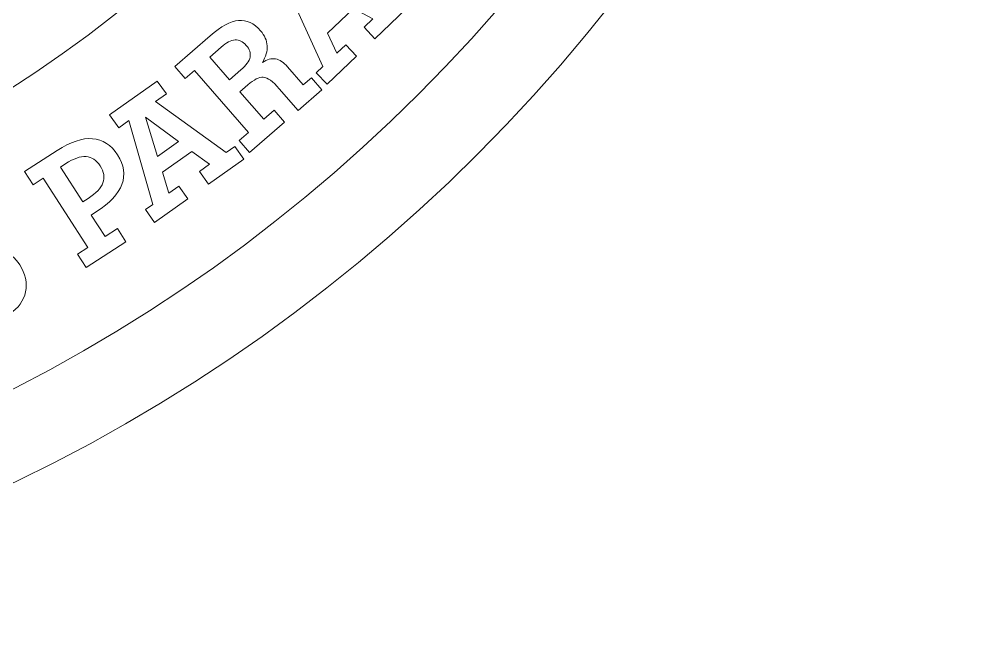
# Model space of a CAD drawing. Header units: millimetres. Extents: x -30 to 30, y -30 to 30.
# Drawn here: x 13.03 to 30, y -30 to -18.81 of the extents above; entities that cross this region are included whole.
import ezdxf

# ---------------------------------------------------------------- set-up
doc = ezdxf.new("R2010")
doc.units = ezdxf.units.MM
doc.header["$MEASUREMENT"] = 0
doc.layers.add('Camada 1', color=7, linetype='Continuous')

msp = doc.modelspace()

# ---------------------------------------------------------------- linework, layer by layer
at = {"layer": 'Camada 1', "lineweight": 9}
for points, knots in [([(0, 30), (16.5685, 30), (30, 16.5685), (30, 0), (30, 0), (30, -16.5686), (16.5685, -30), (0, -30), (0, -30), (-16.5685, -30), (-30, -16.5686), (-30, 0), (-30, 0), (-30, 16.5685), (-16.5685, 30), (0, 30)], [0, 0, 0, 0, 0.2, 0.2, 0.2, 0.2, 0.4, 0.4, 0.4, 0.4, 0.6, 0.6, 0.6, 0.6, 1, 1, 1, 1]), ([(0, 28.5), (15.7401, 28.5), (28.5, 15.7401), (28.5, 0), (28.5, 0), (28.5, -15.7401), (15.7401, -28.5), (0, -28.5), (0, -28.5), (-15.7401, -28.5), (-28.5, -15.7401), (-28.5, 0), (-28.5, 0), (-28.5, 15.7401), (-15.7401, 28.5), (0, 28.5)], [0, 0, 0, 0, 0.2, 0.2, 0.2, 0.2, 0.4, 0.4, 0.4, 0.4, 0.6, 0.6, 0.6, 0.6, 1, 1, 1, 1]), ([(0.0541, 23.6848), (13.1709, 23.6848), (23.8041, 13.0516), (23.8041, -0.0652), (23.8041, -0.0652), (23.8041, -13.182), (13.1709, -23.8152), (0.0541, -23.8152), (0.0541, -23.8152), (-13.0627, -23.8152), (-23.6959, -13.182), (-23.6959, -0.0652), (-23.6959, -0.0652), (-23.6959, 13.0516), (-13.0627, 23.6848), (0.0541, 23.6848)], [0, 0, 0, 0, 0.2, 0.2, 0.2, 0.2, 0.4, 0.4, 0.4, 0.4, 0.6, 0.6, 0.6, 0.6, 1, 1, 1, 1]), ([(0, 22.7174), (12.5464, 22.7174), (22.7174, 12.5464), (22.7174, 0), (22.7174, 0), (22.7174, -12.5464), (12.5464, -22.7174), (0, -22.7174), (0, -22.7174), (-12.5464, -22.7174), (-22.7174, -12.5464), (-22.7174, 0), (-22.7174, 0), (-22.7174, 12.5464), (-12.5464, 22.7174), (0, 22.7174)], [0, 0, 0, 0, 0.2, 0.2, 0.2, 0.2, 0.4, 0.4, 0.4, 0.4, 0.6, 0.6, 0.6, 0.6, 1, 1, 1, 1]), ([(18.6998, -19.4176), (18.6998, -19.4176), (18.8566, -19.2684), (18.8566, -19.2684), (18.8566, -19.2684), (18.8566, -19.2684), (19.0511, -19.4729), (19.0511, -19.4729), (19.0511, -19.4729), (19.0511, -19.4729), (18.5238, -19.9745), (18.5238, -19.9745), (18.5238, -19.9745), (18.5238, -19.9745), (18.3293, -19.77), (18.3293, -19.77), (18.3293, -19.77), (18.3293, -19.77), (18.4463, -19.6588), (18.4463, -19.6588), (18.4463, -19.6588), (18.4463, -19.6588), (17.8061, -18.2421), (17.8061, -18.2421), (17.8061, -18.2421), (17.8061, -18.2421), (17.6473, -18.3932), (17.6473, -18.3932), (17.6473, -18.3932), (17.6473, -18.3932), (17.4528, -18.1887), (17.4528, -18.1887), (17.4528, -18.1887), (17.4528, -18.1887), (18.2066, -17.4716), (18.2066, -17.4716), (18.2066, -17.4716), (18.2066, -17.4716), (18.4011, -17.6761), (18.4011, -17.6761), (18.4011, -17.6761), (18.4011, -17.6761), (18.2314, -17.8375), (18.2314, -17.8375), (18.2314, -17.8375), (18.2314, -17.8375), (19.6073, -18.5542), (19.6073, -18.5542), (19.6073, -18.5542), (19.6073, -18.5542), (19.7423, -18.4258), (19.7423, -18.4258), (19.7423, -18.4258), (19.7423, -18.4258), (19.9368, -18.6302), (19.9368, -18.6302), (19.9368, -18.6302), (19.9368, -18.6302), (19.3785, -19.1613), (19.3785, -19.1613), (19.3785, -19.1613), (19.3785, -19.1613), (19.184, -18.9569), (19.184, -18.9569), (19.184, -18.9569), (19.184, -18.9569), (19.3418, -18.8068), (19.3418, -18.8068), (19.3418, -18.8068), (19.3418, -18.8068), (18.9974, -18.6242), (18.9974, -18.6242), (18.9974, -18.6242), (18.9974, -18.6242), (18.5349, -19.0641), (18.5349, -19.0641), (18.5349, -19.0641), (18.5349, -19.0641), (18.6998, -19.4176), (18.6998, -19.4176)], [0, 0, 0, 0, 0.047619, 0.047619, 0.047619, 0.047619, 0.0952381, 0.0952381, 0.0952381, 0.0952381, 0.1428571, 0.1428571, 0.1428571, 0.1428571, 0.1904762, 0.1904762, 0.1904762, 0.1904762, 0.2380952, 0.2380952, 0.2380952, 0.2380952, 0.2857143, 0.2857143, 0.2857143, 0.2857143, 0.3333333, 0.3333333, 0.3333333, 0.3333333, 0.3809524, 0.3809524, 0.3809524, 0.3809524, 0.4285714, 0.4285714, 0.4285714, 0.4285714, 0.4761905, 0.4761905, 0.4761905, 0.4761905, 0.5238095, 0.5238095, 0.5238095, 0.5238095, 0.5714286, 0.5714286, 0.5714286, 0.5714286, 0.6190476, 0.6190476, 0.6190476, 0.6190476, 0.6666667, 0.6666667, 0.6666667, 0.6666667, 0.7142857, 0.7142857, 0.7142857, 0.7142857, 0.7619048, 0.7619048, 0.7619048, 0.7619048, 0.8095238, 0.8095238, 0.8095238, 0.8095238, 0.8571429, 0.8571429, 0.8571429, 0.8571429, 0.9047619, 0.9047619, 0.9047619, 0.9047619, 1, 1, 1, 1]), ([(17.3975, -20.5967), (17.3975, -20.5967), (17.5828, -20.4355), (17.5828, -20.4355), (17.5828, -20.4355), (17.5828, -20.4355), (17.768, -20.6485), (17.768, -20.6485), (17.768, -20.6485), (17.768, -20.6485), (17.144, -21.1911), (17.144, -21.1911), (17.144, -21.1911), (17.144, -21.1911), (16.9588, -20.9781), (16.9588, -20.9781), (16.9588, -20.9781), (16.9588, -20.9781), (17.1228, -20.8355), (17.1228, -20.8355), (17.1228, -20.8355), (17.1228, -20.8355), (16.1598, -19.728), (16.1598, -19.728), (16.1598, -19.728), (16.1598, -19.728), (15.9958, -19.8706), (15.9958, -19.8706), (15.9958, -19.8706), (15.9958, -19.8706), (15.8107, -19.6577), (15.8107, -19.6577), (15.8107, -19.6577), (15.8107, -19.6577), (16.4428, -19.108), (16.4428, -19.108), (16.4428, -19.108), (16.6356, -18.9404), (16.8037, -18.8498), (16.9473, -18.8365), (16.9473, -18.8365), (17.0909, -18.8232), (17.2213, -18.8843), (17.3395, -19.0203), (17.3395, -19.0203), (17.413, -19.1048), (17.4524, -19.1939), (17.4576, -19.2873), (17.4576, -19.2873), (17.4627, -19.3806), (17.434, -19.4809), (17.3719, -19.5873), (17.3719, -19.5873), (17.4579, -19.5307), (17.5365, -19.5085), (17.6066, -19.5211), (17.6066, -19.5211), (17.6771, -19.5333), (17.7485, -19.5809), (17.821, -19.6643), (17.821, -19.6643), (17.821, -19.6643), (18.1003, -19.9856), (18.1003, -19.9856), (18.1003, -19.9856), (18.1003, -19.9856), (18.2473, -19.8578), (18.2473, -19.8578), (18.2473, -19.8578), (18.2473, -19.8578), (18.4324, -20.0708), (18.4324, -20.0708), (18.4324, -20.0708), (18.4324, -20.0708), (18.0086, -20.4393), (18.0086, -20.4393), (18.0086, -20.4393), (18.0086, -20.4393), (17.6735, -20.0538), (17.6735, -20.0538), (17.6735, -20.0538), (17.5583, -19.9214), (17.4631, -19.8527), (17.3883, -19.8485), (17.3883, -19.8485), (17.3136, -19.8443), (17.2222, -19.889), (17.1143, -19.9828), (17.1143, -19.9828), (17.1143, -19.9828), (16.9716, -20.1069), (16.9716, -20.1069), (16.9716, -20.1069), (16.9716, -20.1069), (17.3975, -20.5967), (17.3975, -20.5967)], [0, 0, 0, 0, 0.04, 0.04, 0.04, 0.04, 0.08, 0.08, 0.08, 0.08, 0.12, 0.12, 0.12, 0.12, 0.16, 0.16, 0.16, 0.16, 0.2, 0.2, 0.2, 0.2, 0.24, 0.24, 0.24, 0.24, 0.28, 0.28, 0.28, 0.28, 0.32, 0.32, 0.32, 0.32, 0.36, 0.36, 0.36, 0.36, 0.4, 0.4, 0.4, 0.4, 0.44, 0.44, 0.44, 0.44, 0.48, 0.48, 0.48, 0.48, 0.52, 0.52, 0.52, 0.52, 0.56, 0.56, 0.56, 0.56, 0.6, 0.6, 0.6, 0.6, 0.64, 0.64, 0.64, 0.64, 0.68, 0.68, 0.68, 0.68, 0.72, 0.72, 0.72, 0.72, 0.76, 0.76, 0.76, 0.76, 0.8, 0.8, 0.8, 0.8, 0.84, 0.84, 0.84, 0.84, 0.88, 0.88, 0.88, 0.88, 0.92, 0.92, 0.92, 0.92, 1, 1, 1, 1]), ([(16.4345, -19.4892), (16.4345, -19.4892), (16.7864, -19.8939), (16.7864, -19.8939), (16.7864, -19.8939), (16.7864, -19.8939), (16.9874, -19.7192), (16.9874, -19.7192), (16.9874, -19.7192), (17.0828, -19.6362), (17.1381, -19.56), (17.153, -19.4904), (17.153, -19.4904), (17.1678, -19.4207), (17.1447, -19.351), (17.0836, -19.2808), (17.0836, -19.2808), (17.0222, -19.2101), (16.9561, -19.1772), (16.8851, -19.1823), (16.8851, -19.1823), (16.814, -19.1873), (16.7309, -19.2315), (16.6355, -19.3145), (16.6355, -19.3145), (16.6355, -19.3145), (16.4345, -19.4892), (16.4345, -19.4892)], [0, 0, 0, 0, 0.125, 0.125, 0.125, 0.125, 0.25, 0.25, 0.25, 0.25, 0.375, 0.375, 0.375, 0.375, 0.5, 0.5, 0.5, 0.5, 0.625, 0.625, 0.625, 0.625, 0.75, 0.75, 0.75, 0.75, 1, 1, 1, 1]), ([(15.7056, -21.9125), (15.7056, -21.9125), (15.8822, -21.7874), (15.8822, -21.7874), (15.8822, -21.7874), (15.8822, -21.7874), (16.0453, -22.0177), (16.0453, -22.0177), (16.0453, -22.0177), (16.0453, -22.0177), (15.4515, -22.4383), (15.4515, -22.4383), (15.4515, -22.4383), (15.4515, -22.4383), (15.2884, -22.208), (15.2884, -22.208), (15.2884, -22.208), (15.2884, -22.208), (15.4201, -22.1147), (15.4201, -22.1147), (15.4201, -22.1147), (15.4201, -22.1147), (14.9902, -20.6208), (14.9902, -20.6208), (14.9902, -20.6208), (14.9902, -20.6208), (14.8114, -20.7475), (14.8114, -20.7475), (14.8114, -20.7475), (14.8114, -20.7475), (14.6483, -20.5172), (14.6483, -20.5172), (14.6483, -20.5172), (14.6483, -20.5172), (15.4973, -19.9158), (15.4973, -19.9158), (15.4973, -19.9158), (15.4973, -19.9158), (15.6604, -20.1461), (15.6604, -20.1461), (15.6604, -20.1461), (15.6604, -20.1461), (15.4693, -20.2815), (15.4693, -20.2815), (15.4693, -20.2815), (15.4693, -20.2815), (16.7278, -21.1885), (16.7278, -21.1885), (16.7278, -21.1885), (16.7278, -21.1885), (16.8798, -21.0809), (16.8798, -21.0809), (16.8798, -21.0809), (16.8798, -21.0809), (17.0429, -21.3112), (17.0429, -21.3112), (17.0429, -21.3112), (17.0429, -21.3112), (16.4142, -21.7565), (16.4142, -21.7565), (16.4142, -21.7565), (16.4142, -21.7565), (16.2511, -21.5262), (16.2511, -21.5262), (16.2511, -21.5262), (16.2511, -21.5262), (16.4288, -21.4003), (16.4288, -21.4003), (16.4288, -21.4003), (16.4288, -21.4003), (16.1142, -21.1701), (16.1142, -21.1701), (16.1142, -21.1701), (16.1142, -21.1701), (15.5933, -21.539), (15.5933, -21.539), (15.5933, -21.539), (15.5933, -21.539), (15.7056, -21.9125), (15.7056, -21.9125)], [0, 0, 0, 0, 0.047619, 0.047619, 0.047619, 0.047619, 0.0952381, 0.0952381, 0.0952381, 0.0952381, 0.1428571, 0.1428571, 0.1428571, 0.1428571, 0.1904762, 0.1904762, 0.1904762, 0.1904762, 0.2380952, 0.2380952, 0.2380952, 0.2380952, 0.2857143, 0.2857143, 0.2857143, 0.2857143, 0.3333333, 0.3333333, 0.3333333, 0.3333333, 0.3809524, 0.3809524, 0.3809524, 0.3809524, 0.4285714, 0.4285714, 0.4285714, 0.4285714, 0.4761905, 0.4761905, 0.4761905, 0.4761905, 0.5238095, 0.5238095, 0.5238095, 0.5238095, 0.5714286, 0.5714286, 0.5714286, 0.5714286, 0.6190476, 0.6190476, 0.6190476, 0.6190476, 0.6666667, 0.6666667, 0.6666667, 0.6666667, 0.7142857, 0.7142857, 0.7142857, 0.7142857, 0.7619048, 0.7619048, 0.7619048, 0.7619048, 0.8095238, 0.8095238, 0.8095238, 0.8095238, 0.8571429, 0.8571429, 0.8571429, 0.8571429, 0.9047619, 0.9047619, 0.9047619, 0.9047619, 1, 1, 1, 1]), ([(15.5012, -21.2584), (15.5012, -21.2584), (15.8766, -20.9926), (15.8766, -20.9926), (15.8766, -20.9926), (15.8766, -20.9926), (15.2917, -20.5624), (15.2917, -20.5624), (15.2917, -20.5624), (15.2917, -20.5624), (15.5012, -21.2584), (15.5012, -21.2584)], [0, 0, 0, 0, 0.25, 0.25, 0.25, 0.25, 0.5, 0.5, 0.5, 0.5, 1, 1, 1, 1]), ([(14.5671, -22.6857), (14.5671, -22.6857), (14.7879, -22.5437), (14.7879, -22.5437), (14.7879, -22.5437), (14.7879, -22.5437), (14.9405, -22.7811), (14.9405, -22.7811), (14.9405, -22.7811), (14.9405, -22.7811), (14.2308, -23.2374), (14.2308, -23.2374), (14.2308, -23.2374), (14.2308, -23.2374), (14.0782, -23.0001), (14.0782, -23.0001), (14.0782, -23.0001), (14.0782, -23.0001), (14.2609, -22.8825), (14.2609, -22.8825), (14.2609, -22.8825), (14.2609, -22.8825), (13.4672, -21.6481), (13.4672, -21.6481), (13.4672, -21.6481), (13.4672, -21.6481), (13.2844, -21.7656), (13.2844, -21.7656), (13.2844, -21.7656), (13.2844, -21.7656), (13.1318, -21.5282), (13.1318, -21.5282), (13.1318, -21.5282), (13.1318, -21.5282), (13.7157, -21.1528), (13.7157, -21.1528), (13.7157, -21.1528), (13.9543, -20.9994), (14.1644, -20.9297), (14.3456, -20.9435), (14.3456, -20.9435), (14.5274, -20.9575), (14.6756, -21.054), (14.7908, -21.2332), (14.7908, -21.2332), (14.9061, -21.4125), (14.9318, -21.5872), (14.8685, -21.7576), (14.8685, -21.7576), (14.8046, -21.9278), (14.6541, -22.0895), (14.4163, -22.2424), (14.4163, -22.2424), (14.4163, -22.2424), (14.3214, -22.3035), (14.3214, -22.3035), (14.3214, -22.3035), (14.3214, -22.3035), (14.5671, -22.6857), (14.5671, -22.6857)], [0, 0, 0, 0, 0.0625, 0.0625, 0.0625, 0.0625, 0.125, 0.125, 0.125, 0.125, 0.1875, 0.1875, 0.1875, 0.1875, 0.25, 0.25, 0.25, 0.25, 0.3125, 0.3125, 0.3125, 0.3125, 0.375, 0.375, 0.375, 0.375, 0.4375, 0.4375, 0.4375, 0.4375, 0.5, 0.5, 0.5, 0.5, 0.5625, 0.5625, 0.5625, 0.5625, 0.625, 0.625, 0.625, 0.625, 0.6875, 0.6875, 0.6875, 0.6875, 0.75, 0.75, 0.75, 0.75, 0.8125, 0.8125, 0.8125, 0.8125, 0.875, 0.875, 0.875, 0.875, 1, 1, 1, 1]), ([(13.7719, -21.4489), (13.7719, -21.4489), (14.1702, -22.0684), (14.1702, -22.0684), (14.1702, -22.0684), (14.1702, -22.0684), (14.2652, -22.0074), (14.2652, -22.0074), (14.2652, -22.0074), (14.4061, -21.9168), (14.4942, -21.8244), (14.5294, -21.7295), (14.5294, -21.7295), (14.5646, -21.6347), (14.5484, -21.5345), (14.4804, -21.4289), (14.4804, -21.4289), (14.4133, -21.3245), (14.3296, -21.2692), (14.2294, -21.262), (14.2294, -21.262), (14.1292, -21.2549), (14.0085, -21.2967), (13.8668, -21.3878), (13.8668, -21.3878), (13.8668, -21.3878), (13.7719, -21.4489), (13.7719, -21.4489)], [0, 0, 0, 0, 0.125, 0.125, 0.125, 0.125, 0.25, 0.25, 0.25, 0.25, 0.375, 0.375, 0.375, 0.375, 0.5, 0.5, 0.5, 0.5, 0.625, 0.625, 0.625, 0.625, 0.75, 0.75, 0.75, 0.75, 1, 1, 1, 1]), ([(12.2361, -24.1509), (12.2361, -24.1509), (12.3152, -24.3039), (12.3152, -24.3039), (12.3152, -24.3039), (12.3152, -24.3039), (12.0545, -24.4387), (12.0545, -24.4387), (12.0545, -24.4387), (12.0545, -24.4387), (11.7382, -23.827), (11.7382, -23.827), (11.7382, -23.827), (11.7382, -23.827), (11.999, -23.6922), (11.999, -23.6922), (11.999, -23.6922), (12.1002, -23.804), (12.2042, -23.8752), (12.3113, -23.9051), (12.3113, -23.9051), (12.4184, -23.935), (12.5255, -23.922), (12.6333, -23.8662), (12.6333, -23.8662), (12.7156, -23.8237), (12.7715, -23.7619), (12.8009, -23.6805), (12.8009, -23.6805), (12.8304, -23.5991), (12.8251, -23.5203), (12.786, -23.4447), (12.786, -23.4447), (12.7506, -23.3762), (12.6975, -23.3327), (12.6267, -23.3147), (12.6267, -23.3147), (12.5557, -23.2963), (12.4544, -23.3011), (12.3227, -23.3279), (12.3227, -23.3279), (12.3227, -23.3279), (12.0873, -23.3765), (12.0873, -23.3765), (12.0873, -23.3765), (11.8985, -23.4159), (11.7462, -23.4151), (11.6303, -23.3744), (11.6303, -23.3744), (11.5143, -23.3333), (11.4237, -23.2493), (11.3578, -23.1218), (11.3578, -23.1218), (11.2818, -22.9748), (11.2701, -22.8252), (11.3228, -22.673), (11.3228, -22.673), (11.3752, -22.5204), (11.4793, -22.4041), (11.6343, -22.324), (11.6343, -22.324), (11.7178, -22.2808), (11.8014, -22.254), (11.8861, -22.2436), (11.8861, -22.2436), (11.9705, -22.2328), (12.0512, -22.2393), (12.1276, -22.2632), (12.1276, -22.2632), (12.1276, -22.2632), (12.0665, -22.145), (12.0665, -22.145), (12.0665, -22.145), (12.0665, -22.145), (12.3172, -22.0154), (12.3172, -22.0154), (12.3172, -22.0154), (12.3172, -22.0154), (12.5945, -22.552), (12.5945, -22.552), (12.5945, -22.552), (12.5945, -22.552), (12.3439, -22.6816), (12.3439, -22.6816), (12.3439, -22.6816), (12.2601, -22.5893), (12.1742, -22.5325), (12.0868, -22.5109), (12.0868, -22.5109), (11.999, -22.4897), (11.9089, -22.5028), (11.8157, -22.551), (11.8157, -22.551), (11.7372, -22.5916), (11.6843, -22.646), (11.6572, -22.7146), (11.6572, -22.7146), (11.63, -22.7827), (11.6336, -22.8502), (11.6677, -22.9162), (11.6677, -22.9162), (11.6968, -22.9726), (11.7358, -23.009), (11.7843, -23.0259), (11.7843, -23.0259), (11.8327, -23.0426), (11.9023, -23.0422), (11.9935, -23.0241), (11.9935, -23.0241), (11.9935, -23.0241), (12.2449, -22.9736), (12.2449, -22.9736), (12.2449, -22.9736), (12.4765, -22.9279), (12.6555, -22.926), (12.7813, -22.9685), (12.7813, -22.9685), (12.9068, -23.0106), (13.0063, -23.1026), (13.0795, -23.2443), (13.0795, -23.2443), (13.167, -23.4135), (13.1856, -23.5754), (13.1359, -23.7303), (13.1359, -23.7303), (13.0863, -23.8851), (12.9768, -24.0063), (12.8071, -24.094), (12.8071, -24.094), (12.7107, -24.1439), (12.6142, -24.1736), (12.5181, -24.1831), (12.5181, -24.1831), (12.4219, -24.1926), (12.3279, -24.1819), (12.2361, -24.1509)], [0, 0, 0, 0, 0.0285714, 0.0285714, 0.0285714, 0.0285714, 0.0571429, 0.0571429, 0.0571429, 0.0571429, 0.0857143, 0.0857143, 0.0857143, 0.0857143, 0.1142857, 0.1142857, 0.1142857, 0.1142857, 0.1428571, 0.1428571, 0.1428571, 0.1428571, 0.1714286, 0.1714286, 0.1714286, 0.1714286, 0.2, 0.2, 0.2, 0.2, 0.2285714, 0.2285714, 0.2285714, 0.2285714, 0.2571429, 0.2571429, 0.2571429, 0.2571429, 0.2857143, 0.2857143, 0.2857143, 0.2857143, 0.3142857, 0.3142857, 0.3142857, 0.3142857, 0.3428571, 0.3428571, 0.3428571, 0.3428571, 0.3714286, 0.3714286, 0.3714286, 0.3714286, 0.4, 0.4, 0.4, 0.4, 0.4285714, 0.4285714, 0.4285714, 0.4285714, 0.4571429, 0.4571429, 0.4571429, 0.4571429, 0.4857143, 0.4857143, 0.4857143, 0.4857143, 0.5142857, 0.5142857, 0.5142857, 0.5142857, 0.5428571, 0.5428571, 0.5428571, 0.5428571, 0.5714286, 0.5714286, 0.5714286, 0.5714286, 0.6, 0.6, 0.6, 0.6, 0.6285714, 0.6285714, 0.6285714, 0.6285714, 0.6571429, 0.6571429, 0.6571429, 0.6571429, 0.6857143, 0.6857143, 0.6857143, 0.6857143, 0.7142857, 0.7142857, 0.7142857, 0.7142857, 0.7428571, 0.7428571, 0.7428571, 0.7428571, 0.7714286, 0.7714286, 0.7714286, 0.7714286, 0.8, 0.8, 0.8, 0.8, 0.8285714, 0.8285714, 0.8285714, 0.8285714, 0.8571429, 0.8571429, 0.8571429, 0.8571429, 0.8857143, 0.8857143, 0.8857143, 0.8857143, 0.9142857, 0.9142857, 0.9142857, 0.9142857, 0.9428571, 0.9428571, 0.9428571, 0.9428571, 1, 1, 1, 1])]:
    msp.add_open_spline(points, degree=3, knots=knots, dxfattribs=at)

doc.saveas('drawing.dxf')
